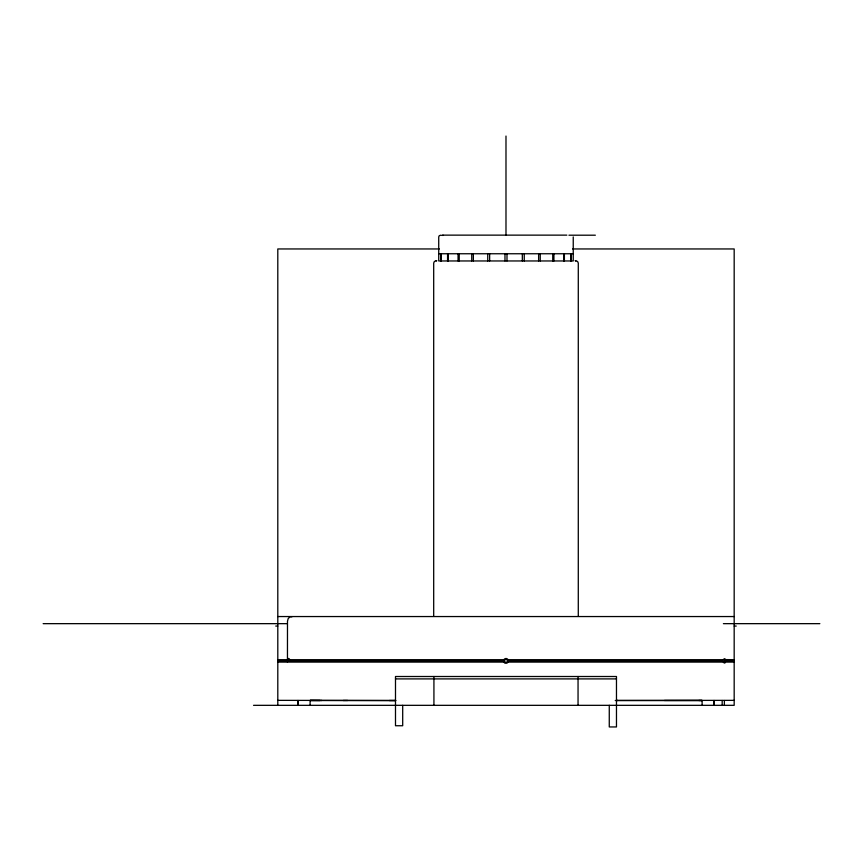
<?xml version="1.0" encoding="UTF-8"?>
<svg xmlns="http://www.w3.org/2000/svg" width="863" height="863" viewBox="0 0 863 863"><rect width="100%" height="100%" fill="white"/><g stroke="black" fill="none" stroke-linecap="round" stroke-linejoin="round"><path stroke-width="1.29" d="M507.304 660.885L722.342 660.885L723.582 659.602A2.19 1.176 -90 0 1 725.47 659.602L734.176 659.688M725.492 659.688L724.683 660.885L725.47 662.169A2.19 1.176 -90 0 1 723.582 662.169L722.342 660.885M287.455 659.688L287.8 658.944A2.438 1.305 -90 0 1 289.332 658.944L289.677 659.688M441.047 235.135L439.256 235.664L438.728 236.937L438.728 260.96L573.237 260.96L573.237 236.937M436.635 260.723L434.391 261.424L433.69 263.118L433.69 616.247M575.265 260.799L577.584 261.424L578.286 263.118L578.286 616.247M310.097 705.33L310.097 700.465L321.867 700.476M664.434 700.476L702.115 700.465L702.115 705.33M343.237 700.497L347.638 700.476M617.552 700.465L616.473 700.465L734.176 700.357M389.375 700.519L395.88 700.508M442.59 235.135L566.84 235.135M568.933 235.2L595.351 235.2M441.942 235.383L443.463 235.383M439.343 248.954L277.8 248.954L277.8 705.33M572.622 248.954L734.176 248.954L734.176 705.33L253.539 705.33M438.728 253.754L573.237 253.754M575.33 260.723L575.88 260.723M277.8 616.549L734.176 616.549M291.931 616.818L290.044 616.818L288.188 618.588L287.487 621.252L287.455 662.094M43.15 623.658L287.228 623.658M723.399 623.658L819.85 623.658M275.728 626.063L277.8 626.063M734.176 626.063L736.236 626.063M277.8 659.688L723.561 659.688M277.8 660.885L504.672 660.885M724.683 660.885L734.176 660.885M277.8 662.094L723.561 662.094M725.492 662.094L734.176 662.094M395.491 678.901L616.473 678.901M277.8 700.357L395.491 700.519L310.097 700.465L320 700.497M615.243 700.508L702.115 700.519L698.879 700.497M436.085 260.723L436.71 260.799M724.37 700.519L724.37 705.33M722.18 700.519L722.18 705.33M714.143 700.519L714.143 705.33M609.267 705.33L609.267 726.948L616.473 726.948L616.473 676.506L395.491 676.506L395.491 725.74L402.697 725.74L402.697 705.33M578.048 676.506L578.048 705.33M570.982 253.754L570.982 260.96M570.756 253.754L570.756 260.96M564.391 253.754L564.391 260.96M563.722 253.754L563.722 260.96M553.917 253.754L553.917 260.96M552.752 253.754L552.752 260.96M540.238 253.754L540.238 260.96M538.62 253.754L538.62 260.96M524.24 253.754L524.24 260.96M522.331 253.754L522.331 260.96M506.991 253.754L506.991 260.96M505.988 136.052L505.988 235.437M504.974 253.754L504.974 260.96M489.645 253.754L489.645 260.96M487.735 253.754L487.735 260.96M473.356 253.754L473.356 260.96M471.737 253.754L471.737 260.96M459.224 253.754L459.224 260.96M458.059 253.754L458.059 260.96M448.242 253.754L448.242 260.96M447.573 253.754L447.573 260.96M441.22 253.754L441.22 260.96M440.993 253.754L440.993 260.96M433.927 676.506L433.927 705.33M298.102 700.519L298.102 705.33M297.854 700.519L297.854 705.33M713.895 705.33L713.895 700.519L713.884 705.33M504.283 662.59A2.406 2.406 0 0 0 508.307 661.511A2.406 2.406 0 0 0 505.362 658.566A2.406 2.406 0 0 0 504.283 662.59"/></g></svg>
